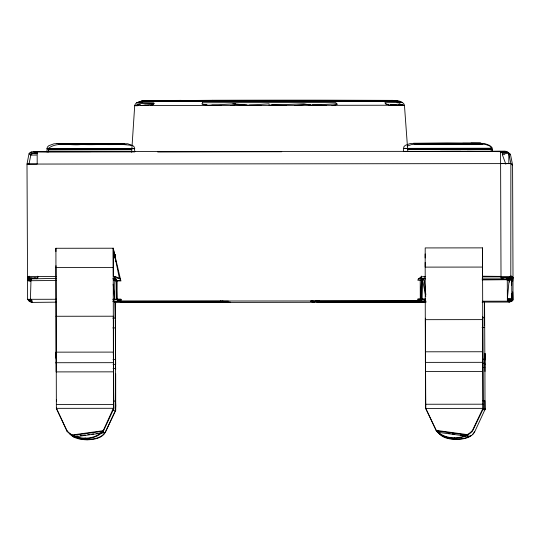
<?xml version="1.0" encoding="UTF-8"?>
<svg xmlns="http://www.w3.org/2000/svg" width="540" height="540" viewBox="0 0 540 540"><rect width="100%" height="100%" fill="white"/><g stroke="black" fill="none" stroke-linecap="round" stroke-linejoin="round"><path stroke-width="0.81" d="M55.978 265.687L56.369 408.348L67.048 431.231C75.478 441.126 94.919 441.133 103.322 431.19L113.751 408.78L113.414 371.844L56.126 371.898L55.91 248.272L113.198 248.218L120.785 280.537L116.809 280.631L116.876 299.201L118.125 300.632L120.974 301.259L120.852 299.106L116.775 299.12L116.924 280.55L116.276 279.484L113.859 278.6L115.978 279.437L116.809 280.631L116.269 280.118L113.414 280.071M113.414 371.844L113.198 248.218L119.381 278.228L120.427 279.329M113.751 408.78L113.441 316.717M425.176 257.965L425.21 247.928L482.497 247.874L482.598 276.264L509.8 276.521L511.151 276.068L510.806 276.993L507.269 278.201L507.384 300.922L510.651 300.044L511.468 298.85L507.364 298.843L509.126 280.274L507.29 279.646L482.2 279.666M482.733 316.373L483.05 409.226L472.615 430.846C464.218 440.788 444.771 440.782 436.34 430.88L425.756 408.49L425.358 318.222M482.497 247.874L483.05 409.226M482.152 278.12L507.195 278.141L510.806 276.993L510.867 163.62L508.788 153.306L507.539 151.875L505.319 151.274L487.256 151.47M27.884 277.675L27.878 279.727L27.898 276.899L29.147 278.336L31.361 278.93M29.039 278.566L29.032 280.618L29.052 277.79L29.957 279.038L31.307 279.545M30.929 279.173L30.74 281.009L28.715 281.009L28.647 277.472L29.471 278.667L30.82 279.173M113.414 300.01L114.629 299.214L114.777 280.179M484.981 371.493L484.907 353.491L485.001 409.523L482.382 409.867M511.65 285.201L511.724 281.165L512.561 281.171L512.514 277.02L511.765 276.446L511.819 299.12L510.584 300.557L507.735 301.185L482.476 301.212M508.916 279.464L511.765 278.836L513 277.398L512.973 300.01L511.738 301.448L508.889 302.076L482.126 302.103M29.126 276.17L29.133 277.85L34.749 277.871L36.855 278.762L37.8 277.871L37.814 276.19M122.647 301.921L122.647 302.515L425.243 302.157M484.907 353.491L484.846 359.201L482.315 359.208M512.102 164.957L512.588 164.943L510.867 163.62L507.843 163.607L27.486 164.066L37.193 164.039L37.172 151.673L505.319 151.274L509.679 153.441L510.509 154.629L512.588 164.943L513 277.398L501.127 277.439L502.808 277.432L502.808 278.627M114.338 301.826L114.325 302.447L122.135 302.454L229.946 302.332L229.939 301.698M220.624 300.841L220.617 301.455L222.98 301.037M426.08 301.266L319.167 301.361L319.174 300.956M112.732 318.114L115.256 318.114L115.668 302.197M509.456 282.177L509.504 280.564L507.674 279.936L508.93 278.404L510.948 277.641M56.153 278.404L30.537 278.87L30.976 280.719L30.429 299.295L31.684 300.213L31.698 301.367L29.336 300.956L27.601 299.309L27.5 277.047L27.803 280.213M131.645 152.26L134.703 105.651L135.284 104.105L136.769 102.715L141.817 100.913L144.909 100.663M425.311 276.332L420.876 277.047L418.21 279.052L417.859 280.26L420.228 280.26L421.565 279.653L420.296 298.829L417.926 298.829L418.048 300.983L425.419 300.996M425.176 262.42L425.371 362.381L482.659 362.327M112.718 278.809L114.386 278.843L114.575 276.365M511.765 276.446L511.4 280.28L509.126 280.274M511.751 276.885L511.4 280.28L511.367 276.345L510.806 276.993M512.912 277.776L512.561 281.171L512.919 277.337L512.102 278.532L509.888 279.612M113.744 407.525L103.228 430.69C94.831 440.633 75.384 440.627 66.953 430.724L56.369 408.348L56.457 407.579M56.174 363.393L56.167 362.023M113.468 364.702L113.454 361.969M484.873 364.621L484.961 364.095M34.101 278.512L29.68 278.343L27.891 277.445L27.527 276.521L27 164.079L29.011 153.758L30.247 152.321L33.608 151.686L134.825 151.747L134.311 147.056L132.853 145.625L127.73 143.755L57.449 143.552L53.892 143.822L48.782 145.699L47.331 147.137L46.852 151.828L134.825 151.747M421.207 278.519L421.686 276.082M28.883 164.606L30.834 155.081L32.447 153.428L35.91 153.023L33.872 153.218M420.377 278.795L420.741 277.155M69.674 433.863C74.007 438.642 80.953 439.668 87.089 439.823L87.176 439.466C93.616 439.236 101.534 438.19 105.287 432.27L115.709 410.285L115.688 373.586M437.508 430.832C440.492 438.001 449.53 439.27 456.381 439.479L456.476 439.115C461.646 439.04 467.026 438.149 471.447 435.308M456.381 439.479C462.834 439.216 471.211 438.217 474.586 431.926L472.784 434.255M31.104 277.864L30.875 278.755L29.646 277.857M56.106 276.473L28.505 276.514L28.141 277.412L27.527 276.521L27.817 280.267M474.491 432.29L485.001 409.523L484.893 400.714L482.362 400.721M425.756 408.49L436.246 430.38C444.677 440.276 464.123 440.282 472.527 430.346L482.956 408.362L425.669 408.416L425.459 361.166M511.151 276.068L510.536 276.959L509.8 276.521M511.279 280.557L511.751 279.902M512.433 281.448L512.906 280.793M512.514 277.02L511.279 278.458L508.43 279.092L509.504 280.098L509.497 279.308L508.43 279.092L508.93 278.404L506.399 278.404M425.297 278.262L423.056 278.755L422.024 279.943L421.483 299.842L417.947 300.901L120.872 301.064L117.329 300.125M511.657 293.47L511.819 299.12L508.99 299.133L507.742 300.058L507.735 301.185L508.802 300.854M31.914 300.469L29.106 300.463L29.936 301.658L32.225 302.225L31.793 301.914M511.07 277.412L509.747 278.316L508.815 277.425L507.715 278.323L505.967 277.432M421.592 279.031L424.757 277.81M407.167 146.104L411.71 144.511L415.267 144.241L482.389 144.187L485.555 144.436L490.671 146.306L492.129 147.744L492.649 151.659M114.386 278.843L116.296 277.911L119.792 278.876M509.787 301.698L508.518 299.734L512.629 299.74L511.805 300.935L508.889 302.076L509.956 301.428L510.145 300.024L512.973 300.01L512.737 291.938M424.663 300.713L425.723 300.314M150.383 105.556L153.387 104.531L154.298 103.322L140.852 103.241L136.769 102.715L144.443 101.425L205.153 101.594A131.605 0.385 -0.1 0 0 334.807 101.473L394.936 101.189L400.113 101.372L402.368 102.465L403.866 103.849L404.453 105.401L407.795 151.173M417.947 300.901L421.483 299.842L418.048 300.983L420.309 300.706L422.132 298.91L422.28 279.713L423.785 278.694L425.365 278.417M134.703 105.651L139.577 104.247L141.149 105.53L389.529 105.239A130.639 0.378 -0.1 0 1 404.46 105.401L399.317 104.004L389.529 105.239L385.763 103.93L384.845 102.728L402.368 102.465L394.686 101L333.976 100.832A131.605 0.385 -0.1 0 0 204.323 100.926L144.194 101.23L139.016 101.615L142.175 102.019L136.769 102.715L153.806 102.944L152.888 104.146L141.149 105.53L134.703 105.651L139.833 104.45M227.421 302.332L221.738 302.319L224.998 301.442M332.006 105.651L337.237 104.497L336.697 103.289M224.269 301.448L221.427 302.076L221.413 301.442M230.675 105.496L235.258 104.632L246.868 105.057M507.269 278.201L509.639 277.783M423.056 278.755L425.378 278.397M399.31 102.897L402.368 102.465L396.961 101.972L400.113 101.372L397.305 100.669L392.607 100.379L325.742 100.177A126.448 0.365 -0.1 0 0 269.109 100.17A126.468 0.365 -0.1 0 0 212.551 100.264M71.732 435.051L103.228 430.69L103.322 431.19L71.82 435.55M76.275 436.286L77.936 436.057M80.419 435.713L82.08 435.483M83.734 435.254L85.394 435.024M87.878 434.68L89.539 434.45M92.023 434.106L93.683 433.877M96.167 433.532L97.828 433.303M99.488 433.073L101.142 432.844M103.633 432.5L105.287 432.27C101.918 438.568 93.542 439.567 87.089 439.823M73.703 436.995L105.199 432.635L115.614 410.211L115.29 303.44M221.738 302.319L223.992 302.042M506.675 278.134L508.694 277.931M33.055 151.875L37.172 151.673M31.955 302.413L56.626 302.15M294.394 105.577L304.857 104.564L310.635 104.841M131.915 145.503C115.371 142.918 98.3 145.321 81.587 144.477C70.855 145.989 57.908 141.298 48.661 148.163L48.175 152.078M490.806 151.43L491.319 151.409L490.806 146.725L489.341 145.287L484.225 143.417L447.174 143.107L410.387 143.485L405.277 145.368L403.826 146.806L403.346 151.497M124.565 143.505L57.051 143.566M481.059 143.168L413.546 143.235M482.389 144.187L414.875 144.254M426.087 302.15L316.94 302.245M112.246 410.265L115.709 410.285M402.874 105.462L392.391 105.57M403.859 151.477L460.769 151.322M116.303 299.207L116.876 299.201L116.269 280.118L116.303 299.207L112.941 299.214M397.305 100.669L326.565 100.811A126.448 0.365 -0.1 0 1 270.027 100.906L141.817 100.913L181.096 100.379L158.288 100.494A120.737 0.351 -0.1 0 0 158.713 100.811L213.381 100.919A126.468 0.365 -0.1 0 0 270.027 100.906L394.214 100.433L179.253 100.541L212.558 100.285M27.527 276.521L28.505 276.514M380.835 100.609L392.607 100.379M407.417 149.378L492.635 149.337L407.531 149.465M27.533 280.091L28.762 280.726L56.261 280.503M482.152 279.862L507.29 279.646M27.601 299.309L56.531 299.268M503.084 278.127L501.032 278.127L501.012 276.372L500.573 152.105L502.281 151.673L467.154 151.322M508.964 154.649L510.118 154.636M106.245 143.606L124.173 143.519L114.588 143.444M58.381 144.585L125.894 144.524M462.74 143.269L480.668 143.181L471.083 143.107M464.069 144.295L481.99 144.207L472.412 144.133M131.423 149.735L48.168 149.756L131.274 149.621M157.721 152.003L206.597 151.841A140.191 0.405 -0.1 0 1 281.738 151.727M32.359 153.738L29.011 153.758L30.834 155.081L36.416 155.095M31.59 300.179L28.755 300.193L30.004 301.631L32.225 302.225M417.879 299.518L425.473 299.491M507.303 299.14L508.99 299.133M107.575 144.626L125.503 144.538L115.918 144.464M90.673 151.659L33.608 151.686L34.85 153.016L37.294 153.05M34.634 153.731L37.159 153.725M502.335 152.618L507.654 152.678L500.648 152.618L502.335 152.618L502.355 154.663L504.88 154.656M27 164.079L29.14 164.072L27.486 164.066M418.662 278.539L425.412 278.532M418.554 278.903L425.297 278.89M115.351 301.286L120.974 301.259L118.827 300.861L116.775 299.12M228.46 301.185L112.82 301.286L114.399 301.003L113.339 300.611M418.46 300.989L310.642 301.111L313.173 301.111M314.658 302.252L312.134 302.258L312.113 300.807M440.289 151.335L500.573 151.349M503.105 153.293L508.376 153.299M55.897 267.469L113.184 267.415M482.51 276.365L501.012 276.372M34.749 277.871L37.8 277.871M418.561 278.707L425.297 278.707M506.979 280.098L509.504 280.098M115.101 280.935L121.007 280.928M425.419 298.917L420.296 298.829L420.228 280.26M112.988 299.504L121.399 299.498M56.059 316.265L113.346 316.211M482.868 317.77L484.549 317.763L484.596 325.721M425.365 319.673L482.652 319.619M112.786 327.922L115.31 327.922M482.078 327.578L484.61 327.578M56.16 359.026L56.059 352.154L113.346 352.1L113.447 357.932M425.358 351.803L482.639 351.749M113.022 359.552L115.547 359.552M56.079 362.725L113.366 362.671M482.342 363.251L484.866 363.251M113.049 364.372L115.574 364.365L115.681 369.725M482.348 367.463L484.88 367.463M113.056 368.53L115.58 368.53M425.419 371.547L482.706 371.493M113.913 401.065L115.594 401.065M56.349 404.595L113.636 404.541M425.648 404.251L482.936 404.197M56.369 408.348L113.657 408.294M501.889 163.607L500.6 163.607L510.867 163.62M315.454 301.111L318.857 301.124M33.608 151.686L47.419 151.848M508.417 163.62L508.822 163.627L508.788 153.306L510.509 154.629M122.135 302.454L122.54 302.461L121.23 302.117M456.476 439.115C450.34 438.959 443.394 437.933 439.061 433.154M87.176 439.466L79.913 438.73L73.791 436.631M249.352 105.152L260.962 105.577M312.282 104.915L326.309 105.577M202.784 104.625L206.908 104.834M211.862 105.091L220.948 105.55M271.701 104.713L286.308 105.59M358.034 100.717L359.87 100.892M388.78 104.571L386.262 104.308L385.337 103.106M390.461 104.747L398.007 105.523L399.573 104.207L402.827 105.003M120.596 302.265L122.647 302.515L121.223 302.096M120.278 302.184L122.54 302.461M467.775 434.68L436.246 430.38L436.34 430.88L467.87 435.179M448.261 433.316L449.921 433.546M452.412 433.883L454.073 434.113M460.708 435.017L462.368 435.24M464.029 435.47L465.689 435.692M468.18 436.037L469.834 436.259M438.217 432.324L469.746 436.624M144.733 105.131L148.001 105.584M421.565 279.653L424.339 280.354L425.831 294.881M31.59 278.647L29.221 278.235L27.486 276.588L27.891 277.445M317.743 301.05L319.167 301.361M317.122 301.361L319.977 301.988L319.964 301.354M317.432 301.603L320.288 302.225M29.194 301.01L32.049 301.631L31.421 299.579L27.945 299.572L29.194 301.01L28.505 300.308M113.366 278.741L115.978 279.437M35.66 151.868L37.159 152.294M30.247 152.321L32.447 153.428L31.556 151.882M119.381 278.228L115.655 276.716L113.306 276.433L113.198 248.218M72.178 435.679L73.251 436.313M29.052 277.79L30.301 279.227M437.603 430.468L438.305 431.96M30.976 280.719L30.537 278.87M502.355 154.663L505.838 164.234M422.618 280.084L425.77 296.46M472.527 430.346L472.615 430.846M454.41 437.535L454.505 438.035M85.118 437.879L85.205 438.379M66.953 430.724L67.048 431.231M113.144 284.189L114.629 299.214M115.567 363.082L115.668 364.439L115.358 320.051M115.222 254.597L115.533 261.259M115.695 406.12L115.6 402.813L115.702 407.241M114.905 302.238L115.256 318.114M56.059 352.154L56.16 357.986M113.346 352.1L113.447 358.972M37.618 278.451L37.604 276.487M115.054 254.333L115.094 258.134M484.853 360.248L484.576 301.415M115.074 255.704L115.088 258.188M56.416 399.661L56.43 401.571M484.488 301.806L484.549 317.763M115.182 276.507L115.196 279.031M55.91 248.272L55.924 251.586M484.907 408.618L484.913 409.867M482.463 253.894L482.476 267.071L425.189 267.118L425.176 253.949M137.754 105.732A130.639 0.378 -0.1 0 1 134.696 105.651M235.528 103.424A135.385 0.392 -0.1 0 1 232.963 103.424M202.446 102.755L201.919 103.957L207.9 105.239L234.293 103.889L247.988 105.165L269.075 103.842L269.082 105.145L303.892 103.822L310.784 105.125L336.366 103.835L335.84 102.634A135.385 0.392 -0.1 0 0 202.46 102.735M47.358 148.716L46.838 148.736L134.818 148.649L47.358 148.716M403.846 148.379L403.333 148.399L491.312 148.318L403.846 148.379M508.734 278.721L507.046 278.728L508.734 278.721"/></g></svg>
